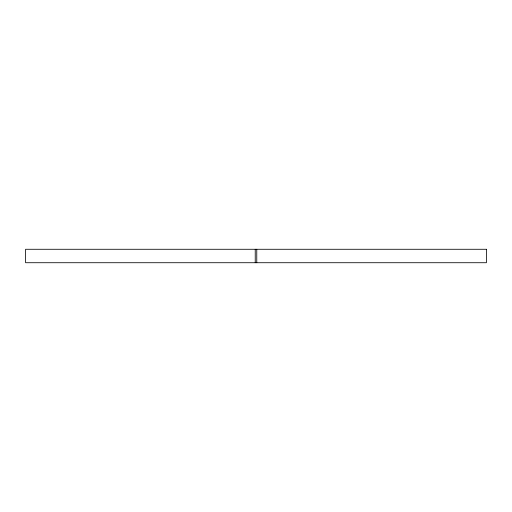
<?xml version="1.0" encoding="UTF-8"?>
<svg xmlns="http://www.w3.org/2000/svg" width="512" height="512" viewBox="0 0 512 512"><rect width="100%" height="100%" fill="white"/><g stroke="black" fill="none" stroke-linecap="round" stroke-linejoin="round"><path stroke-width="0.77" d="M256.768 249.28L256.768 262.72M255.232 249.28L255.232 262.72M486.4 249.28L25.6 249.28L25.6 262.72L486.4 262.72L486.4 249.28"/></g></svg>
